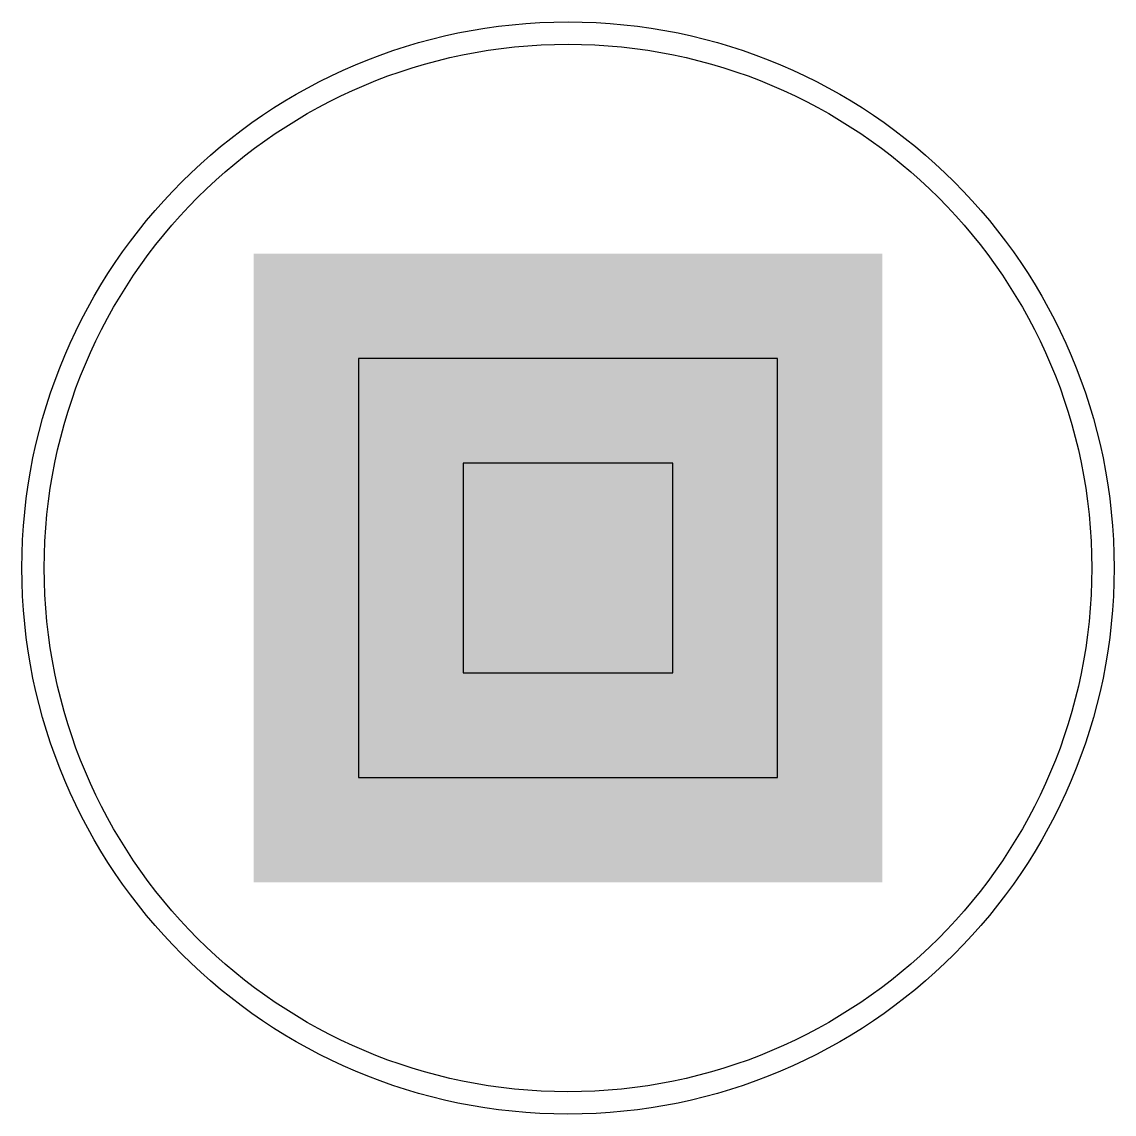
# Model space of a CAD drawing. Header units: feet. Extents: x -0.52 to 0.52, y -0.52 to 0.52.
import ezdxf

# ---------------------------------------------------------------- set-up
doc = ezdxf.new("R2010")
doc.units = ezdxf.units.FT
doc.header["$MEASUREMENT"] = 0
doc.layers.add('3DFACE', color=7, linetype='Continuous')

msp = doc.modelspace()

# ---------------------------------------------------------------- linework, layer by layer
at = {"const_width": 0.3, "elevation": 1.0001}
msp.add_lwpolyline([(-0.15, 0.15), (-0.15, -0.15), (0.15, -0.15), (0.15, 0.15)], close=True, dxfattribs=at)
at = {"elevation": 1.0001}
msp.add_lwpolyline([(-0.2, 0.2), (-0.2, -0.2), (0.2, -0.2), (0.2, 0.2)], close=True, dxfattribs=at)
msp.add_lwpolyline([(-0.1, 0.1), (-0.1, -0.1), (0.1, -0.1), (0.1, 0.1), (-0.1, 0.1)], dxfattribs=at)
msp.add_circle((0, 0, 1.0001), 0.5)
at = {"layer": '3DFACE'}
msp.add_circle((0, 0, 1), 0.5213, dxfattribs=at)
at = {"layer": 'Defpoints'}
msp.add_point((0, 0), dxfattribs=at)

doc.saveas('drawing.dxf')
